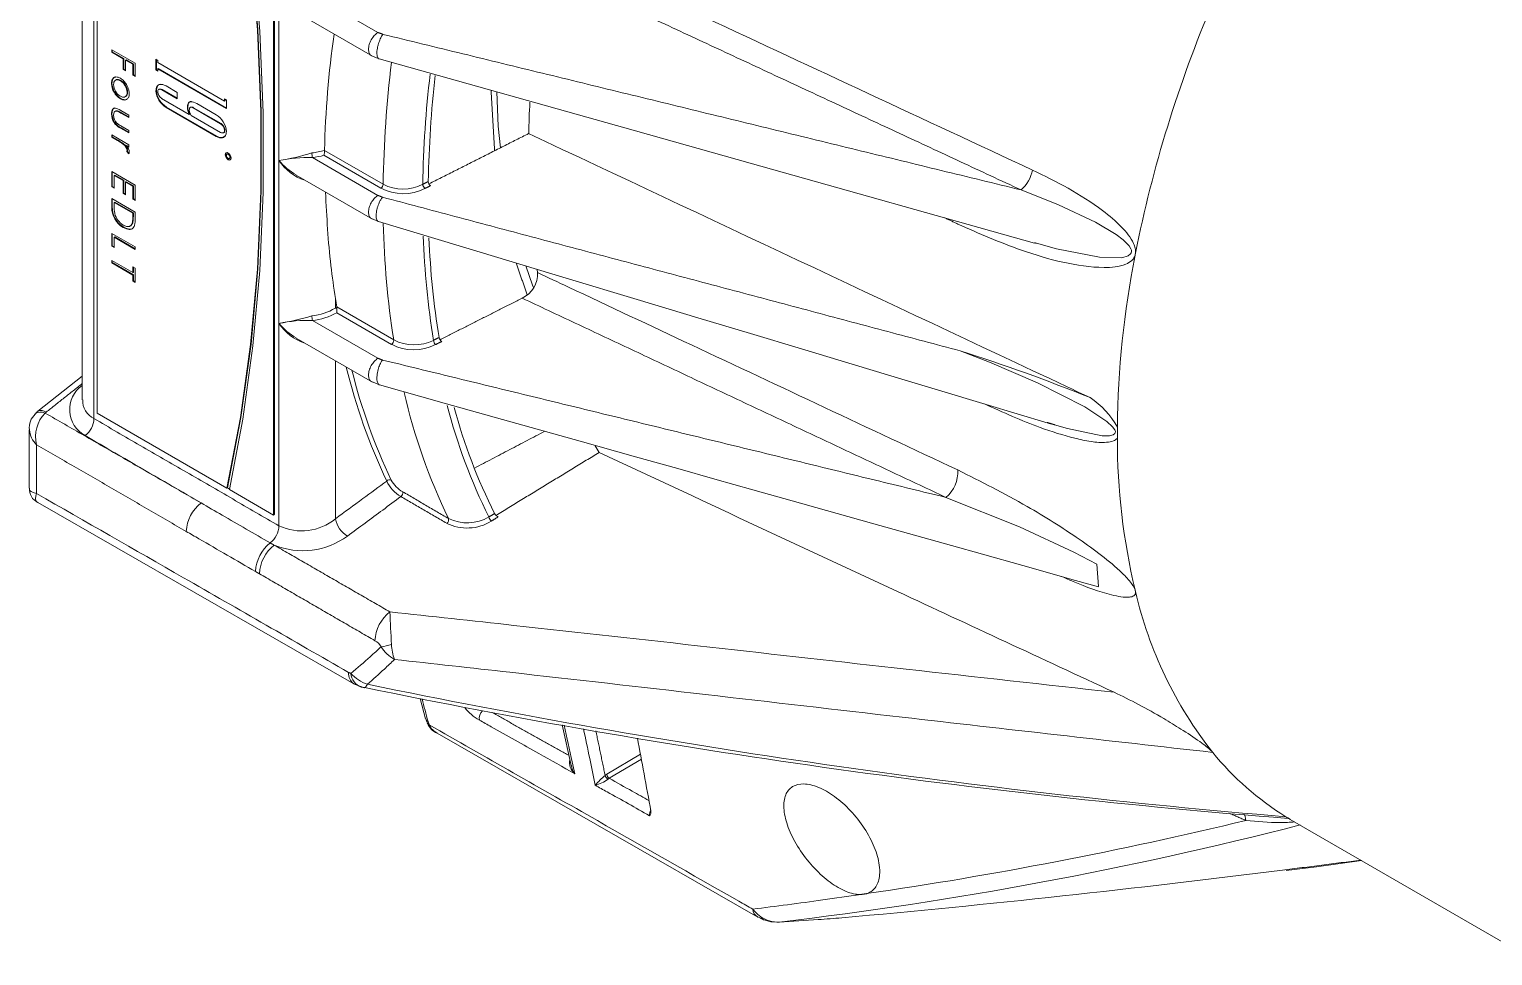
# Model space of a CAD drawing. Extents: x 8 to 113, y 2 to 87.
# Drawn here: x 67.134 to 71.536, y 9.814 to 12.6 of the extents above; entities that cross this region are included whole.
import ezdxf

# ---------------------------------------------------------------- set-up
doc = ezdxf.new("R2010")
doc.units = 0
doc.header["$MEASUREMENT"] = 0
doc.layers.add('OBJECT', color=7, linetype='CONTINUOUS')

msp = doc.modelspace()

# ---------------------------------------------------------------- linework, layer by layer
at = {"layer": 'OBJECT', "linetype": 'Continuous', "lineweight": 15}
for p, q in [((67.2935, 13.6341), (67.2935, 11.4857)), ((67.3287, 13.6139), (67.3287, 11.429)), ((67.3382, 13.5887), (67.3382, 11.4453)), ((67.8686, 11.1391), (67.8686, 13.2826)), ((67.8721, 11.1412), (67.8721, 13.2846)), ((67.8852, 12.2053), (67.8852, 12.6952)), ((68.1829, 12.5904), (67.9856, 12.7043)), ((67.9367, 12.6513), (68.1661, 12.5188)), ((67.3824, 12.5385), (67.4531, 12.4977)), ((67.3824, 12.5312), (67.3824, 12.5385)), ((67.3838, 12.532), (67.3824, 12.5312)), ((67.4169, 12.5113), (67.3824, 12.5312)), ((67.3838, 12.532), (67.3838, 12.5377)), ((67.4183, 12.5121), (67.3838, 12.532)), ((67.4183, 12.5121), (67.4169, 12.5113)), ((67.4169, 12.4788), (67.4169, 12.5113)), ((67.4183, 12.4796), (67.4183, 12.5121)), ((67.4255, 12.5079), (67.4241, 12.5071)), ((67.4241, 12.5071), (67.4241, 12.4746)), ((67.4459, 12.4945), (67.4241, 12.5071)), ((67.4473, 12.4953), (67.4255, 12.5079)), ((67.515, 12.5097), (67.5206, 12.5065)), ((67.515, 12.4775), (67.515, 12.5097)), ((67.5164, 12.4783), (67.5164, 12.5089)), ((67.5206, 12.5065), (67.5206, 12.5)), ((68.1634, 12.5204), (68.1863, 12.5109)), ((67.4183, 12.4796), (67.4169, 12.4788)), ((67.4241, 12.4746), (67.4169, 12.4788)), ((67.4241, 12.4763), (67.4183, 12.4796)), ((67.4473, 12.4953), (67.4459, 12.4945)), ((67.4459, 12.4621), (67.4459, 12.4945)), ((67.4473, 12.4629), (67.4459, 12.4621)), ((67.4531, 12.4579), (67.4459, 12.4621)), ((67.4473, 12.4629), (67.4473, 12.4953)), ((67.4531, 12.4595), (67.4473, 12.4629)), ((67.4531, 12.4977), (67.4531, 12.4579)), ((67.5164, 12.4783), (67.515, 12.4775)), ((67.5206, 12.4743), (67.515, 12.4775)), ((67.5206, 12.4759), (67.5164, 12.4783)), ((67.5206, 12.5), (67.7216, 12.384)), ((67.522, 12.4815), (67.5206, 12.4807)), ((67.7271, 12.3615), (67.5206, 12.4807)), ((67.5206, 12.4807), (67.5206, 12.4743)), ((67.7271, 12.3631), (67.522, 12.4815)), ((67.4095, 12.4462), (67.4081, 12.4454)), ((67.5164, 12.4158), (67.515, 12.415)), ((67.5253, 12.4196), (67.5235, 12.4185)), ((67.5339, 12.4186), (67.5325, 12.4177)), ((67.5792, 12.3908), (67.5325, 12.4177)), ((67.5792, 12.3924), (67.5339, 12.4186)), ((67.5455, 12.4296), (67.5792, 12.4101)), ((67.4095, 12.3917), (67.4081, 12.3909)), ((67.4279, 12.3893), (67.4265, 12.3885)), ((67.4301, 12.4108), (67.4287, 12.4099)), ((67.5324, 12.392), (67.6155, 12.3441)), ((67.5792, 12.4101), (67.5792, 12.3908)), ((67.6377, 12.3764), (67.6964, 12.3425)), ((67.7216, 12.3905), (67.7271, 12.3873)), ((67.7216, 12.384), (67.7216, 12.3905)), ((67.723, 12.3848), (67.7216, 12.384)), ((67.723, 12.3848), (67.723, 12.3897)), ((67.7271, 12.3873), (67.7271, 12.3615)), ((67.3942, 12.3542), (67.3924, 12.3532)), ((67.4094, 12.3558), (67.4341, 12.3416)), ((67.4115, 12.3489), (67.4101, 12.3481)), ((67.4341, 12.3343), (67.4101, 12.3481)), ((67.4341, 12.3359), (67.4115, 12.3489)), ((67.4341, 12.3416), (67.4341, 12.3343)), ((67.5469, 12.3659), (67.5455, 12.3651)), ((67.6967, 12.2779), (67.5455, 12.3651)), ((67.6981, 12.2787), (67.5469, 12.3659)), ((67.6169, 12.3449), (67.6155, 12.3441)), ((67.6199, 12.3658), (67.6181, 12.3648)), ((67.6209, 12.3409), (67.7095, 12.2898)), ((67.6284, 12.364), (67.627, 12.3632)), ((67.7095, 12.3156), (67.627, 12.3632)), ((67.7109, 12.3164), (67.6284, 12.364)), ((67.3824, 12.2826), (67.4341, 12.2528)), ((67.3824, 12.2753), (67.3824, 12.2826)), ((67.3838, 12.2761), (67.3838, 12.2818)), ((67.4104, 12.3035), (67.4089, 12.3027)), ((67.4341, 12.2882), (67.4089, 12.3027)), ((67.4101, 12.3094), (67.4341, 12.2955)), ((67.4341, 12.2898), (67.4104, 12.3035)), ((67.4341, 12.2955), (67.4341, 12.2882)), ((67.7109, 12.3164), (67.7095, 12.3156)), ((67.7182, 12.2887), (67.72, 12.2897)), ((67.3838, 12.2761), (67.3824, 12.2753)), ((67.3998, 12.2653), (67.3824, 12.2753)), ((67.4012, 12.2661), (67.3838, 12.2761)), ((67.4012, 12.2661), (67.3998, 12.2653)), ((67.4189, 12.2546), (67.4175, 12.2537)), ((67.4279, 12.2507), (67.4265, 12.2499)), ((67.4341, 12.2455), (67.4265, 12.2499)), ((67.4341, 12.2471), (67.4279, 12.2507)), ((67.4341, 12.2528), (67.4341, 12.2455)), ((67.6981, 12.2787), (67.6967, 12.2779)), ((67.4291, 12.2331), (67.4277, 12.2322)), ((67.4332, 12.225), (67.4277, 12.2322)), ((67.4301, 12.2363), (67.4287, 12.2355)), ((67.4341, 12.2266), (67.4291, 12.2331)), ((67.73, 12.225), (67.7286, 12.2242)), ((67.7361, 12.2111), (67.7375, 12.212)), ((67.8852, 11.7154), (67.8852, 12.2053)), ((67.9856, 12.2144), (68.1829, 12.1005)), ((68.1918, 12.122), (68.0204, 12.2209)), ((68.0222, 12.2356), (68.1985, 12.1338)), ((67.3824, 12.1721), (67.4531, 12.1313)), ((67.3824, 12.126), (67.3824, 12.1721)), ((67.3838, 12.1269), (67.3838, 12.1713)), ((67.3911, 12.1614), (67.3897, 12.1606)), ((67.3897, 12.1606), (67.3897, 12.1218)), ((67.4169, 12.1449), (67.3897, 12.1606)), ((67.4183, 12.1457), (67.3911, 12.1614)), ((67.9367, 12.1614), (68.1661, 12.0289)), ((67.3838, 12.1269), (67.3824, 12.126)), ((67.3897, 12.1218), (67.3824, 12.126)), ((67.3897, 12.1235), (67.3838, 12.1269)), ((67.4183, 12.1457), (67.4169, 12.1449)), ((67.4169, 12.1061), (67.4169, 12.1449)), ((67.4183, 12.107), (67.4169, 12.1061)), ((67.4241, 12.102), (67.4169, 12.1061)), ((67.4183, 12.107), (67.4183, 12.1457)), ((67.4241, 12.1036), (67.4183, 12.107)), ((67.4255, 12.1415), (67.4241, 12.1407)), ((67.4241, 12.1407), (67.4241, 12.102)), ((67.4459, 12.1281), (67.4241, 12.1407)), ((67.4473, 12.129), (67.4255, 12.1415)), ((67.4473, 12.129), (67.4459, 12.1281)), ((67.4459, 12.0894), (67.4459, 12.1281)), ((67.4473, 12.0902), (67.4473, 12.129)), ((67.4531, 12.1313), (67.4531, 12.0852)), ((67.3824, 12.0907), (67.4531, 12.0498)), ((67.3824, 12.0653), (67.3824, 12.0907)), ((67.3838, 12.0662), (67.3824, 12.0653)), ((67.3838, 12.0662), (67.3838, 12.0898)), ((67.3911, 12.08), (67.3897, 12.0791)), ((67.4459, 12.0467), (67.3897, 12.0791)), ((67.3897, 12.0791), (67.3897, 12.0698)), ((67.4473, 12.0475), (67.3911, 12.08)), ((67.4473, 12.0902), (67.4459, 12.0894)), ((67.4531, 12.0852), (67.4459, 12.0894)), ((67.4531, 12.0868), (67.4473, 12.0902)), ((67.4453, 12.0178), (67.4439, 12.017)), ((67.4473, 12.0475), (67.4459, 12.0467)), ((67.4459, 12.0409), (67.4459, 12.0467)), ((67.4473, 12.0418), (67.4459, 12.0409)), ((67.4473, 12.0418), (67.4473, 12.0475)), ((67.4531, 12.0498), (67.4531, 12.0333)), ((68.1634, 12.0305), (68.1843, 12.0215)), ((67.3824, 11.9862), (67.4531, 11.9454)), ((67.3824, 11.9474), (67.3824, 11.9862)), ((67.3838, 11.9483), (67.3838, 11.9854)), ((67.3911, 11.9755), (67.3897, 11.9747)), ((67.3897, 11.9747), (67.3897, 11.9433)), ((67.4531, 11.938), (67.3897, 11.9747)), ((67.4531, 11.9397), (67.3911, 11.9755)), ((67.3838, 11.9483), (67.3824, 11.9474)), ((67.3897, 11.9433), (67.3824, 11.9474)), ((67.3897, 11.9449), (67.3838, 11.9483)), ((67.4531, 11.9454), (67.4531, 11.938)), ((67.3824, 11.8974), (67.3824, 11.9047)), ((67.3824, 11.9047), (67.4459, 11.8681)), ((67.3838, 11.8982), (67.3824, 11.8974)), ((67.4459, 11.8608), (67.3824, 11.8974)), ((67.3838, 11.8982), (67.3838, 11.9039)), ((67.4473, 11.8616), (67.3838, 11.8982)), ((67.4459, 11.8859), (67.4531, 11.8817)), ((67.4459, 11.8681), (67.4459, 11.8859)), ((67.4473, 11.8689), (67.4473, 11.8851)), ((67.4473, 11.8689), (67.4459, 11.8681)), ((67.4473, 11.8616), (67.4459, 11.8608)), ((67.4459, 11.843), (67.4459, 11.8608)), ((67.4473, 11.8438), (67.4459, 11.843)), ((67.4531, 11.8388), (67.4459, 11.843)), ((67.4473, 11.8438), (67.4473, 11.8616)), ((67.4531, 11.8404), (67.4473, 11.8438)), ((67.4531, 11.8817), (67.4531, 11.8388)), ((68.6615, 11.8775), (68.663, 11.8682)), ((68.0549, 11.7903), (68.0549, 11.7614)), ((68.0589, 11.7648), (68.2304, 11.6658)), ((67.8852, 11.1067), (67.8852, 11.7154)), ((67.9856, 11.7244), (68.1829, 11.6105)), ((68.2238, 11.6524), (68.0593, 11.7474)), ((67.9367, 11.6714), (68.1661, 11.539)), ((68.0549, 11.6032), (68.0549, 11.1278)), ((67.2935, 11.5569), (67.1604, 11.4513)), ((68.1634, 11.5406), (68.1874, 11.5307)), ((67.3382, 11.4453), (67.7287, 11.2199)), ((67.1342, 11.3955), (67.1342, 11.2201)), ((67.1562, 11.3505), (67.1562, 11.2038)), ((68.8365, 11.3474), (68.8482, 11.3272)), ((67.7301, 11.2207), (67.7287, 11.2199)), ((67.7301, 11.2207), (67.7363, 11.2171)), ((67.736, 11.2157), (67.8686, 11.1391)), ((67.1595, 11.1765), (68.1105, 10.6312)), ((67.8686, 11.1391), (67.8721, 11.1412)), ((68.3104, 10.5868), (68.3264, 10.5265)), ((68.3607, 10.4828), (69.325, 9.9299)), ((68.7373, 10.5078), (68.7642, 10.3854)), ((68.9724, 10.42), (68.8713, 10.3596)), ((68.8785, 10.3474), (68.9751, 10.4052)), ((70.9267, 10.2238), (71.637, 9.8137))]:
    msp.add_line(p, q, dxfattribs=at)
at = {"layer": 'OBJECT', "linetype": 'Continuous', "lineweight": 15, "flags": 128}
for points in [[(67.7287, 13.3633), (67.7693, 13.1044), (67.7998, 12.8493), (67.8202, 12.5986), (67.8304, 12.3529), (67.8304, 12.1128), (67.8202, 11.8789), (67.7998, 11.6518), (67.7693, 11.4319), (67.7287, 11.2199)], [(67.7301, 13.3641), (67.7707, 13.1052), (67.8012, 12.8501), (67.8216, 12.5994), (67.8318, 12.3537), (67.8318, 12.1137), (67.8216, 11.8798), (67.8012, 11.6526), (67.7707, 11.4327), (67.7301, 11.2207)], [(67.736, 11.2157), (67.7765, 11.4278), (67.8069, 11.6477), (67.8273, 11.8749), (67.8375, 12.1088), (67.8375, 12.3488), (67.8273, 12.5945), (67.8069, 12.8452), (67.7765, 13.1002), (67.736, 13.3591)], [(68.1863, 12.5109), (68.9574, 12.2943), (69.302, 12.1975), (70.1578, 11.957)], [(68.5514, 12.2435), (68.5442, 12.3082), (68.5404, 12.4114)], [(67.7324, 12.2076), (67.7357, 12.2064), (67.7385, 12.207), (67.7404, 12.2091), (67.7411, 12.2126), (67.7404, 12.2169), (67.7385, 12.2212), (67.7357, 12.2251), (67.7324, 12.2278), (67.729, 12.2289), (67.7262, 12.2284), (67.7243, 12.2262), (67.7236, 12.2227), (67.7243, 12.2185), (67.7262, 12.2141), (67.729, 12.2103), (67.7324, 12.2076)], [(67.7269, 12.2287), (67.7257, 12.227), (67.725, 12.2235), (67.7257, 12.2193), (67.7276, 12.2149), (67.7304, 12.2111), (67.7338, 12.2084)], [(67.7324, 12.2115), (67.7344, 12.2108), (67.7361, 12.2111), (67.7373, 12.2125), (67.7377, 12.2146), (67.7373, 12.2172), (67.7361, 12.2199), (67.7344, 12.2222), (67.7324, 12.2238), (67.7303, 12.2245), (67.7286, 12.2242), (67.7274, 12.2229), (67.727, 12.2208), (67.7274, 12.2182), (67.7286, 12.2155), (67.7303, 12.2132), (67.7324, 12.2115)], [(67.7375, 12.212), (67.7387, 12.2133), (67.7391, 12.2154), (67.7387, 12.218), (67.7375, 12.2207), (67.7358, 12.223), (67.7338, 12.2247), (67.7317, 12.2254), (67.73, 12.225), (67.73, 12.225)], [(67.7338, 12.2084), (67.7371, 12.2072), (67.7392, 12.2074)], [(70.1639, 11.9563), (70.2234, 11.9396), (70.3535, 11.9146), (70.4204, 11.913), (70.4392, 11.9182), (70.4468, 11.9241), (70.4488, 11.9279), (70.4494, 11.9308), (70.449, 11.9358), (70.4477, 11.9399), (70.4421, 11.9491), (70.4245, 11.9671), (70.4035, 11.9831), (70.3411, 12.0203), (70.2303, 12.0724), (70.1171, 12.1168), (70.1171, 12.1168), (70.1171, 12.1168)], [(68.1843, 12.0215), (68.4905, 11.9294), (68.7491, 11.8517), (68.9621, 11.7876), (69.1451, 11.7325), (69.3032, 11.685), (69.4564, 11.6389), (69.6191, 11.59), (69.7682, 11.5451), (69.8691, 11.5148), (70.0127, 11.4716), (70.1989, 11.4156), (70.2083, 11.4127)], [(68.6505, 11.8235), (68.6474, 11.8305), (68.6277, 11.8882)], [(70.2182, 11.4105), (70.2564, 11.3989), (70.3612, 11.3775), (70.3832, 11.3772), (70.3946, 11.3799), (70.3996, 11.3839), (70.4007, 11.3868), (70.4008, 11.3888), (70.3999, 11.3929), (70.3989, 11.395), (70.3923, 11.4043), (70.3749, 11.4204), (70.3086, 11.4641), (70.1669, 11.5365), (70.0225, 11.5986), (69.934, 11.6329), (69.934, 11.6329), (69.934, 11.6329)], [(68.1874, 11.5307), (68.3824, 11.4759), (68.5573, 11.4268), (68.7912, 11.3611), (68.9579, 11.3143), (69.0847, 11.2786), (69.1966, 11.2472), (69.3101, 11.2153), (69.4291, 11.1819), (69.6672, 11.115), (69.9075, 11.0475), (70.0008, 11.0213), (70.1226, 10.9871), (70.2813, 10.9425), (70.3505, 10.923)], [(67.1631, 11.4533), (67.1559, 11.4474), (67.1521, 11.4423)], [(70.3506, 10.9238), (70.3455, 10.9908), (70.276, 11.0277), (70.1124, 11.104), (69.8913, 11.1921), (69.8913, 11.1921), (69.8913, 11.1921)], [(68.1082, 10.6326), (68.1147, 10.629), (68.142, 10.6192)], [(68.1321, 10.6217), (68.1336, 10.6213), (68.1346, 10.621)], [(68.1322, 10.6221), (68.1416, 10.6193), (68.142, 10.6193)], [(68.3272, 10.5265), (68.3295, 10.5174), (68.3315, 10.5129)], [(70.7932, 10.2206), (70.7908, 10.2327), (70.7885, 10.239)], [(70.9143, 10.0701), (71.0053, 10.0809), (71.1413, 10.0999)], [(69.3258, 9.9307), (69.3385, 9.9233), (69.3445, 9.9213)], [(69.3443, 9.9213), (69.3647, 9.9158), (69.3914, 9.9149)]]:
    msp.add_lwpolyline(points, dxfattribs=at)
at = {"layer": 'OBJECT', "linetype": 'Continuous', "lineweight": 15}
for centre, radius, start, end in [((74.2043, 11.1831), 3.816, 156.9206, 168.7579), ((71.0274, 12.1646), 3.0061, 171.9546, 178.6377), ((71.662, 12.0783), 3.464, 173.0024, 179.081), ((71.6632, 12.0763), 3.346, 173.3226, 179.0193), ((71.6542, 12.0839), 3.3204, 173.483, 178.9986), ((67.4382, 12.439), 0.0567, 181.8794, 237.9799), ((67.4396, 12.4398), 0.0567, 181.8794, 237.9799), ((67.4312, 12.435), 0.0434, 181.9376, 237.7623), ((67.3845, 12.408), 0.0442, 2.5292, 57.7678), ((67.3859, 12.4088), 0.0442, 2.5292, 57.7678), ((67.5778, 12.4191), 0.0629, 183.7865, 239.128), ((67.5792, 12.4199), 0.0629, 183.7865, 239.128), ((67.5454, 12.4132), 0.0248, 183.3713, 238.5106), ((71.4361, 12.2257), 2.8005, 176.8315, 178.7596), ((67.4289, 12.3457), 0.0474, 180.6337, 245.0598), ((67.4304, 12.3465), 0.0474, 180.6337, 245.0598), ((67.4217, 12.3415), 0.0338, 180.0719, 224.4642), ((67.6638, 12.288), 0.0635, 4.071, 59.126), ((67.6965, 12.2941), 0.0251, 3.7554, 58.8512), ((67.6979, 12.2949), 0.0251, 3.7554, 58.8512), ((67.401, 12.2312), 0.028, 8.8204, 53.8497), ((67.4024, 12.232), 0.028, 8.8204, 53.8497), ((67.4033, 12.2281), 0.0318, 4.0978, 43.1315), ((67.7104, 12.2927), 0.0187, 228.7188, 314.5159), ((67.7999, 12.8031), 0.6038, 278.1203, 287.7559), ((67.975, 11.7702), 0.4443, 88.6293, 101.6554), ((68.021, 12.3155), 0.1749, 219.0529, 241.2962), ((68.007, 12.2846), 0.1453, 213.0506, 252.4888), ((67.9653, 12.412), 0.185, 275.8273, 287.9268), ((68.097, 12.2338), 0.1131, 182.921, 189.8965), ((67.9653, 12.417), 0.2036, 275.7169, 285.6896), ((67.9744, 12.2341), 0.0479, 343.9739, 1.7726), ((70.0495, 12.1953), 0.1035, 310.7323, 349.6175), ((68.183, 12.1347), 0.0155, 304.5177, 356.6701), ((68.2588, 12.2502), 0.1447, 242.4161, 296.8302), ((68.2584, 12.2502), 0.1308, 242.776, 296.948), ((68.3359, 12.1352), 0.0184, 185.1236, 230.1254), ((68.3491, 12.1423), 0.0148, 181.1845, 237.8543), ((67.451, 12.0633), 0.0686, 178.2785, 240.1814), ((67.4524, 12.0641), 0.0686, 178.2785, 240.1814), ((67.4446, 12.0582), 0.0547, 193.5553, 239.5313), ((70.8348, 12.0751), 2.6364, 181.2635, 188.9324), ((70.836, 12.0657), 2.5183, 181.9917, 189.1702), ((70.8266, 12.0722), 2.4922, 182.2904, 189.2212), ((73.2681, 11.3693), 2.8615, 168.899, 179.3215), ((68.5816, 11.8647), 0.0815, 295.4986, 2.4076), ((67.9696, 11.9016), 0.1641, 275.0449, 301.3083), ((68.0498, 11.7634), 0.00916, 351.9262, 8.5231), ((67.8211, 11.7493), 0.2382, 359.5543, 3.0911), ((67.7819, 12.3914), 0.6838, 278.6854, 287.1911), ((67.9749, 11.2811), 0.4434, 88.6172, 101.6676), ((68.0212, 11.8258), 0.1752, 219.0718, 241.2776), ((68.0071, 11.7947), 0.1454, 213.0587, 252.4809), ((68.097, 11.7439), 0.1131, 182.9212, 189.896), ((67.9698, 11.9043), 0.1806, 275.0019, 299.682), ((68.2155, 11.6648), 0.0149, 303.7507, 3.5469), ((68.2915, 11.7843), 0.1334, 242.7358, 295.9483), ((68.3682, 11.6658), 0.0183, 184.4524, 230.2134), ((68.3847, 11.6771), 0.0186, 193.1563, 238.7998), ((68.2908, 11.7809), 0.1449, 242.4575, 296.9418), ((68.2966, 6.4759), 5.4107, 67.9847, 72.3846), ((69.8459, 12.0143), 1.81, 193.7465, 205.2809), ((69.8497, 12.013), 1.7995, 194.0993, 205.2915), ((67.3445, 11.4561), 0.0888, 125.014, 241.7927), ((70.0145, 11.9127), 1.7991, 193.0076, 205.8401), ((70.1898, 11.2852), 0.247, 28.5327, 56.8754), ((67.169, 11.4205), 0.0285, 62.543, 128.1115), ((67.2527, 11.3753), 0.0997, 135.079, 194.4179), ((67.1706, 11.431), 0.0227, 50.2663, 116.5736), ((67.3558, 11.4837), 0.061, 178.0309, 243.6143), ((70.0299, 11.8905), 1.6921, 194.4477, 206.5838), ((70.0247, 11.8949), 1.6695, 195.0235, 206.7439), ((67.1895, 11.402), 0.0551, 132.8416, 186.7956), ((67.2583, 11.4327), 0.0705, 308.8608, 356.9848), ((67.1995, 11.3987), 0.0648, 182.8531, 228.0198), ((72.3741, 11.3693), 1.9673, 179.9851, 193.3725), ((69.8286, 11.2677), 0.0982, 309.6456, 3.996), ((68.2179, 11.2335), 0.0117, 65.7217, 137.9596), ((68.3079, 11.2885), 0.1094, 205.5336, 239.2532), ((68.3064, 11.292), 0.0964, 209.7219, 239.4817), ((67.1784, 11.2164), 0.0436, 175.0231, 244.7445), ((68.2441, 11.2057), 0.0138, 305.2731, 13.4354), ((67.7237, 11.0835), 0.1174, 128.4279, 177.0077), ((68.5596, 11.1592), 0.0301, 211.0733, 239.348), ((67.8149, 11.1103), 0.0704, 308.4299, 357.014), ((67.9535, 11.2503), 0.159, 244.5613, 309.6143), ((68.1334, 11.144), 0.0802, 191.7848, 238.2529), ((68.3819, 11.1253), 0.0137, 305.1248, 13.4893), ((68.4507, 11.2381), 0.1382, 243.8456, 301.9952), ((68.4516, 11.2442), 0.1286, 244.0296, 300.4228), ((68.537, 11.1368), 0.0206, 190.0406, 230.6163), ((67.9316, 10.9632), 0.1174, 128.4292, 177.0143), ((67.9435, 10.9563), 0.1174, 128.1778, 177.0202), ((67.9567, 11.2586), 0.2269, 247.7996, 306.3477), ((71.6527, 11.1831), 1.2224, 192.9552, 218.3178), ((68.2909, 10.7551), 0.1173, 127.8182, 177.0371), ((71.6904, 10.9622), 3.4732, 181.8878, 183.5057), ((68.1572, 10.726), 0.0389, 25.8032, 64.6954), ((68.17, 10.9207), 0.1791, 277.1274, 287.4333), ((68.2859, 10.8014), 0.1104, 211.9345, 241.0987), ((68.3625, 10.7538), 0.1389, 181.6605, 200.7119), ((68.1325, 10.6621), 0.0379, 174.5603, 234.5208), ((68.1837, 10.7345), 0.1092, 221.0916, 252.7111), ((68.1495, 10.6667), 0.0482, 184.7503, 248.9127), ((72.6938, 32.7291), 22.5724, 258.36674, 265.49455), ((72.8191, 33.2103), 23.0575, 258.3201, 265.25985), ((68.34, 10.5305), 0.0141, 196.0063, 242.8544), ((68.5598, 10.6491), 0.1459, 217.5578, 240.4787), ((68.523, 10.5267), 0.0354, 137.4238, 187.3185), ((68.3396, 10.517), 0.00914, 206.8617, 254.352), ((68.3828, 10.5329), 0.0547, 201.2686, 246.5608), ((68.8019, 10.3944), 0.0428, 167.1381, 230.996), ((71.3824, 10.9865), 0.8885, 219.1781, 238.1633), ((68.8285, 10.3981), 0.0651, 191.2343, 214.6884), ((69.0536, 10.1349), 0.2898, 130.2894, 138.5651), ((68.8182, 10.4151), 0.0903, 281.5799, 308.8567), ((68.8843, 10.3611), 0.0188, 195.8236, 239.8158), ((68.8864, 10.3603), 0.0151, 182.7358, 238.415), ((69.0263, 10.2386), 0.0266, 149.6109, 188.4012), ((68.9857, 10.2464), 0.0184, 320.6705, 5.5031), ((67.8744, 22.27), 12.3978, 278.24565, 283.61706), ((68.0069, 21.6745), 11.8407, 276.70811, 284.42389), ((66.2094, 47.2428), 37.4669, 275.15854, 277.19745), ((69.3422, 9.957), 0.0321, 185.6924, 238.0896), ((69.3857, 10.0047), 0.0899, 235.2468, 272.7897), ((69.3512, 9.9378), 0.0182, 202.7418, 247.3536)]:
    msp.add_arc(centre, radius, start, end, dxfattribs=at)
msp.add_ellipse((70.3643, 13.4928), major_axis=(1.6681, 2.7895), ratio=0.587369, start_param=2.522204, end_param=2.532781, dxfattribs=at)
for points, knots in [([(68.7021, 12.8523), (68.7331, 12.8378), (68.888, 12.7656), (69.371, 12.5403), (69.8232, 12.3296), (70.1513, 12.1766)], [0, 0, 0, 0, 0.064153, 0.320762, 1, 1, 1, 1]), ([(68.1635, 12.5206), (68.1632, 12.5206), (68.1599, 12.5214), (68.1562, 12.5279), (68.1538, 12.5392), (68.1561, 12.5537), (68.1623, 12.5683), (68.1716, 12.5818), (68.1791, 12.5875), (68.1829, 12.5904)], [0, 0, 0, 0, 0.011908, 0.176594, 0.341273, 0.505956, 0.670639, 0.835319, 1, 1, 1, 1]), ([(68.1863, 12.511), (68.1862, 12.511), (68.1851, 12.5108), (68.1834, 12.5127), (68.1813, 12.5161), (68.18, 12.5219), (68.1796, 12.5293), (68.1803, 12.538), (68.1819, 12.5471), (68.1842, 12.5561), (68.1877, 12.5663), (68.1923, 12.5767), (68.1962, 12.5823), (68.1979, 12.5847)], [0, 0, 0, 0, 0.0061044, 0.0897895, 0.1799476, 0.2750083, 0.3727183, 0.4704311, 0.56549, 0.6556491, 0.7393309, 0.8839706, 1, 1, 1, 1]), ([(67.3815, 12.4371), (67.3819, 12.4415), (67.3827, 12.4501), (67.3901, 12.456), (67.3988, 12.4571), (67.405, 12.4541), (67.4081, 12.4527)], [0, 0, 0, 0, 0.2797801, 0.5591885, 0.7795908, 1, 1, 1, 1]), ([(67.3829, 12.4379), (67.3834, 12.4422), (67.3842, 12.4507), (67.3896, 12.4562), (67.3936, 12.4564), (67.3942, 12.4564)], [0, 0, 0, 0, 0.46052, 0.920429, 1, 1, 1, 1]), ([(67.4081, 12.4454), (67.4051, 12.4467), (67.3991, 12.4492), (67.3923, 12.4469), (67.3885, 12.4413), (67.3881, 12.4361), (67.3879, 12.4335)], [0, 0, 0, 0, 0.279613, 0.559156, 0.779508, 1, 1, 1, 1]), ([(67.4095, 12.4462), (67.4066, 12.4474), (67.4007, 12.4498), (67.3951, 12.4489), (67.3936, 12.4466), (67.3936, 12.4465)], [0, 0, 0, 0, 0.488214, 0.976305, 1, 1, 1, 1]), ([(67.4081, 12.4527), (67.4119, 12.4501), (67.4187, 12.4454), (67.4241, 12.4374), (67.4264, 12.4339)], [0, 0, 0, 0, 0.559294, 1, 1, 1, 1]), ([(67.4264, 12.4339), (67.4292, 12.4286), (67.4342, 12.4192), (67.4347, 12.4102), (67.435, 12.4062)], [0, 0, 0, 0, 0.55888, 1, 1, 1, 1]), ([(67.515, 12.415), (67.5156, 12.4196), (67.5168, 12.4288), (67.5255, 12.4341), (67.5353, 12.4345), (67.5421, 12.4312), (67.5455, 12.4296)], [0, 0, 0, 0, 0.279105, 0.558844, 0.77938, 1, 1, 1, 1]), ([(67.5164, 12.4158), (67.5171, 12.4203), (67.5184, 12.4293), (67.5242, 12.4343), (67.528, 12.4344), (67.5281, 12.4344)], [0, 0, 0, 0, 0.4975771, 0.9962838, 1, 1, 1, 1]), ([(67.5325, 12.4177), (67.5308, 12.4185), (67.5274, 12.4201), (67.5235, 12.4189), (67.521, 12.4161), (67.5207, 12.4132), (67.5206, 12.4117)], [0, 0, 0, 0, 0.280022, 0.559811, 0.779897, 1, 1, 1, 1]), ([(67.5339, 12.4186), (67.5322, 12.4194), (67.5289, 12.4209), (67.5264, 12.4199), (67.5252, 12.4194)], [0, 0, 0, 0, 0.52076, 1, 1, 1, 1]), ([(67.4081, 12.3983), (67.4111, 12.3969), (67.4171, 12.3942), (67.4238, 12.3969), (67.428, 12.4021), (67.4284, 12.4073), (67.4287, 12.4099)], [0, 0, 0, 0, 0.27959, 0.559402, 0.779657, 1, 1, 1, 1]), ([(67.4265, 12.3885), (67.4234, 12.3876), (67.4179, 12.3861), (67.4111, 12.3894), (67.4081, 12.3909)], [0, 0, 0, 0, 0.559213, 1, 1, 1, 1]), ([(67.4279, 12.3893), (67.4248, 12.3884), (67.4193, 12.3869), (67.4125, 12.3903), (67.4095, 12.3917)], [0, 0, 0, 0, 0.559213, 1, 1, 1, 1]), ([(67.422, 12.3974), (67.4232, 12.3977), (67.4263, 12.3984), (67.4294, 12.403), (67.4298, 12.4082), (67.4301, 12.4108)], [0, 0, 0, 0, 0.227504, 0.613675, 1, 1, 1, 1]), ([(67.435, 12.4062), (67.4346, 12.4017), (67.4338, 12.3935), (67.4287, 12.39), (67.4265, 12.3885)], [0, 0, 0, 0, 0.559175, 1, 1, 1, 1]), ([(67.6099, 12.3644), (67.6102, 12.3689), (67.6107, 12.3777), (67.6209, 12.3849), (67.6313, 12.3796), (67.6377, 12.3764)], [0, 0, 0, 0, 0.281237, 0.560071, 1, 1, 1, 1]), ([(67.6113, 12.3653), (67.6117, 12.3695), (67.6123, 12.3779), (67.6176, 12.3842), (67.6216, 12.3828), (67.6217, 12.3828)], [0, 0, 0, 0, 0.489908, 0.975632, 1, 1, 1, 1]), ([(67.3815, 12.3452), (67.3818, 12.3496), (67.3824, 12.3583), (67.3928, 12.365), (67.4031, 12.3593), (67.4094, 12.3558)], [0, 0, 0, 0, 0.280972, 0.559782, 1, 1, 1, 1]), ([(67.3829, 12.346), (67.3833, 12.3502), (67.384, 12.3584), (67.3893, 12.3645), (67.3932, 12.363), (67.3934, 12.363)], [0, 0, 0, 0, 0.4927844, 0.9817782, 1, 1, 1, 1]), ([(67.398, 12.3539), (67.3963, 12.354), (67.3928, 12.3542), (67.3887, 12.35), (67.3882, 12.3447), (67.3879, 12.3415)], [0, 0, 0, 0, 0.280114, 0.560555, 1, 1, 1, 1]), ([(67.3995, 12.3547), (67.3976, 12.355), (67.3955, 12.3554), (67.3943, 12.3541), (67.3941, 12.354)], [0, 0, 0, 0, 0.88457, 1, 1, 1, 1]), ([(67.4101, 12.3481), (67.4079, 12.3494), (67.4038, 12.3518), (67.3998, 12.3533), (67.398, 12.3539)], [0, 0, 0, 0, 0.560402, 1, 1, 1, 1]), ([(67.4115, 12.3489), (67.4093, 12.3502), (67.4052, 12.3526), (67.4012, 12.3541), (67.3995, 12.3547)], [0, 0, 0, 0, 0.560402, 1, 1, 1, 1]), ([(67.6155, 12.3441), (67.6136, 12.348), (67.6103, 12.3551), (67.61, 12.3616), (67.6099, 12.3644)], [0, 0, 0, 0, 0.558524, 1, 1, 1, 1]), ([(67.6169, 12.3449), (67.615, 12.3488), (67.6117, 12.3559), (67.6114, 12.3624), (67.6113, 12.3653)], [0, 0, 0, 0, 0.558524, 1, 1, 1, 1]), ([(67.627, 12.3632), (67.6253, 12.3641), (67.6219, 12.3658), (67.6175, 12.3652), (67.6157, 12.3615), (67.6156, 12.3585), (67.6155, 12.3569)], [0, 0, 0, 0, 0.280776, 0.559083, 0.779242, 1, 1, 1, 1]), ([(67.6155, 12.3569), (67.6159, 12.3539), (67.6166, 12.3486), (67.6196, 12.3433), (67.6209, 12.3409)], [0, 0, 0, 0, 0.55818, 1, 1, 1, 1]), ([(67.6284, 12.364), (67.6267, 12.365), (67.6234, 12.3667), (67.6209, 12.3658), (67.6198, 12.3654)], [0, 0, 0, 0, 0.546608, 1, 1, 1, 1]), ([(67.3975, 12.3178), (67.3999, 12.316), (67.404, 12.3128), (67.4083, 12.3104), (67.4101, 12.3094)], [0, 0, 0, 0, 0.559384, 1, 1, 1, 1]), ([(67.7271, 12.2925), (67.7265, 12.2879), (67.7254, 12.2786), (67.7166, 12.2734), (67.7068, 12.2729), (67.7, 12.2762), (67.6967, 12.2779)], [0, 0, 0, 0, 0.279036, 0.558876, 0.779383, 1, 1, 1, 1]), ([(67.7095, 12.2898), (67.7112, 12.289), (67.7146, 12.2874), (67.7186, 12.2885), (67.7212, 12.2913), (67.7214, 12.2942), (67.7216, 12.2957)], [0, 0, 0, 0, 0.2800093, 0.5597204, 0.7799241, 1, 1, 1, 1]), ([(67.7197, 12.2897), (67.7198, 12.2898), (67.7211, 12.29), (67.7225, 12.2922), (67.7228, 12.2951), (67.723, 12.2965)], [0, 0, 0, 0, 0.045089, 0.522683, 1, 1, 1, 1]), ([(70.3248, 11.4921), (70.3012, 11.5032), (69.7383, 11.7679), (69.1754, 12.0327), (68.6362, 12.2863)], [0, 0, 0, 0, 0.041959, 1, 1, 1, 1]), ([(67.4175, 12.2537), (67.4142, 12.2561), (67.4083, 12.2604), (67.4024, 12.2638), (67.3998, 12.2653)], [0, 0, 0, 0, 0.559663, 1, 1, 1, 1]), ([(67.4189, 12.2546), (67.4156, 12.2569), (67.4098, 12.2612), (67.4038, 12.2646), (67.4012, 12.2661)], [0, 0, 0, 0, 0.559663, 1, 1, 1, 1]), ([(67.4277, 12.2322), (67.428, 12.2328), (67.4285, 12.2337), (67.4286, 12.2349), (67.4287, 12.2355)], [0, 0, 0, 0, 0.560434, 1, 1, 1, 1]), ([(67.4291, 12.2331), (67.4294, 12.2336), (67.4299, 12.2345), (67.43, 12.2357), (67.4301, 12.2363)], [0, 0, 0, 0, 0.560434, 1, 1, 1, 1]), ([(67.435, 12.2304), (67.4349, 12.2292), (67.4346, 12.2271), (67.4337, 12.2257), (67.4332, 12.225)], [0, 0, 0, 0, 0.559253, 1, 1, 1, 1]), ([(70.1513, 12.1766), (70.1873, 12.1592), (70.2592, 12.1243), (70.3494, 12.0664), (70.4096, 12.017), (70.4402, 11.9823), (70.4542, 11.9609), (70.461, 11.9416), (70.462, 11.9317), (70.4615, 11.9271), (70.4615, 11.9271)], [0, 0, 0, 0, 0.307452, 0.614314, 0.797965, 0.86618, 0.934529, 0.967169, 0.999915, 1, 1, 1, 1]), ([(68.0549, 11.7903), (68.0501, 11.823), (68.0349, 11.9255), (68.029, 12.0355), (68.025, 12.1104)], [0, 0, 0, 0, 0.319404, 1, 1, 1, 1]), ([(67.3897, 12.0698), (67.3897, 12.0654), (67.3896, 12.0575), (67.3909, 12.0491), (67.3915, 12.0454)], [0, 0, 0, 0, 0.5604352, 1, 1, 1, 1]), ([(68.1635, 12.0307), (68.1632, 12.0307), (68.1599, 12.0315), (68.1562, 12.0379), (68.1538, 12.0493), (68.1561, 12.0637), (68.1623, 12.0784), (68.1716, 12.0919), (68.1791, 12.0976), (68.1829, 12.1005)], [0, 0, 0, 0, 0.0119, 0.176584, 0.341268, 0.505952, 0.670636, 0.835318, 1, 1, 1, 1]), ([(68.1844, 12.0216), (68.1843, 12.0216), (68.1831, 12.0214), (68.1814, 12.0234), (68.1791, 12.0268), (68.1777, 12.0326), (68.1773, 12.04), (68.178, 12.0487), (68.1797, 12.0578), (68.1821, 12.0667), (68.1857, 12.0769), (68.1906, 12.0872), (68.1947, 12.0927), (68.1965, 12.0951)], [0, 0, 0, 0, 0.004017, 0.087876, 0.17822, 0.273469, 0.371377, 0.469282, 0.564532, 0.654876, 0.738738, 0.883699, 1, 1, 1, 1]), ([(67.4169, 12.0111), (67.4202, 12.0094), (67.4268, 12.0061), (67.4352, 12.0064), (67.4411, 12.0102), (67.443, 12.0147), (67.4439, 12.017)], [0, 0, 0, 0, 0.280169, 0.559767, 0.779795, 1, 1, 1, 1]), ([(67.4349, 12.008), (67.4356, 12.008), (67.4386, 12.0079), (67.4425, 12.0112), (67.4444, 12.0156), (67.4453, 12.0178)], [0, 0, 0, 0, 0.120833, 0.560239, 1, 1, 1, 1]), ([(67.4439, 12.017), (67.4446, 12.0212), (67.4459, 12.0288), (67.4459, 12.0372), (67.4459, 12.0409)], [0, 0, 0, 0, 0.55955, 1, 1, 1, 1]), ([(67.4453, 12.0178), (67.446, 12.0221), (67.4473, 12.0296), (67.4473, 12.0381), (67.4473, 12.0418)], [0, 0, 0, 0, 0.55955, 1, 1, 1, 1]), ([(67.4531, 12.0333), (67.4531, 12.0284), (67.4531, 12.0197), (67.4514, 12.0122), (67.4506, 12.0089)], [0, 0, 0, 0, 0.560451, 1, 1, 1, 1]), ([(67.4506, 12.0089), (67.4488, 12.0058), (67.4454, 11.9995), (67.4334, 11.9962), (67.4232, 12.0009), (67.4169, 12.0038)], [0, 0, 0, 0, 0.280273, 0.560721, 1, 1, 1, 1]), ([(67.4476, 12.0036), (67.4471, 12.0028), (67.4447, 11.9991), (67.4346, 11.9973), (67.4245, 12.0018), (67.4183, 12.0046)], [0, 0, 0, 0, 0.094808, 0.447523, 1, 1, 1, 1]), ([(70.4601, 11.9203), (70.4596, 11.9187), (70.4575, 11.9126), (70.4488, 11.9016), (70.4193, 11.8853), (70.3485, 11.8807), (70.2431, 11.8962), (70.0955, 11.9402), (69.9904, 11.9863), (69.9266, 12.0143)], [0, 0, 0, 0, 0.007818, 0.031625, 0.073281, 0.197571, 0.423277, 0.649859, 1, 1, 1, 1]), ([(68.663, 11.8682), (68.6939, 11.8537), (68.8482, 11.7811), (69.2694, 11.5832), (69.6598, 11.3999), (69.9266, 11.2745)], [0, 0, 0, 0, 0.073309, 0.366544, 1, 1, 1, 1]), ([(68.0549, 11.7614), (68.0549, 11.7614), (68.0549, 11.7613), (68.055, 11.7613), (68.0551, 11.7612), (68.0559, 11.7613), (68.0572, 11.7617), (68.0584, 11.762), (68.0589, 11.7621)], [0, 0, 0, 0, 0.0114714, 0.0258425, 0.053088, 0.1633456, 0.5995605, 1, 1, 1, 1]), ([(68.1829, 11.6105), (68.1791, 11.6077), (68.1716, 11.6019), (68.1623, 11.5885), (68.1561, 11.5738), (68.1538, 11.5594), (68.1562, 11.548), (68.1599, 11.5416), (68.1632, 11.5408), (68.1635, 11.5407)], [0, 0, 0, 0, 0.16468, 0.329361, 0.494041, 0.658726, 0.823406, 0.988086, 1, 1, 1, 1]), ([(68.1966, 11.6052), (68.1949, 11.6028), (68.1911, 11.5972), (68.1866, 11.5868), (68.1834, 11.5764), (68.1813, 11.5674), (68.18, 11.5582), (68.1796, 11.5494), (68.1803, 11.5419), (68.1819, 11.5361), (68.1843, 11.5326), (68.1861, 11.5306), (68.1873, 11.5308), (68.1874, 11.5308)], [0, 0, 0, 0, 0.115745, 0.260033, 0.343515, 0.433456, 0.528281, 0.625756, 0.723231, 0.818059, 0.907999, 0.991477, 1, 1, 1, 1]), ([(70.4068, 11.3698), (70.4065, 11.3695), (70.4033, 11.366), (70.3932, 11.3603), (70.3672, 11.356), (70.3278, 11.3589), (70.2611, 11.3736), (70.1544, 11.4066), (70.063, 11.4479), (70.0068, 11.4733)], [0, 0, 0, 0, 0.003656, 0.041546, 0.101648, 0.223073, 0.344997, 0.597627, 1, 1, 1, 1]), ([(70.4068, 11.4032), (70.4074, 11.3944), (70.4083, 11.3827), (70.4071, 11.3724), (70.4068, 11.3698)], [0, 0, 0, 0, 0.7539387, 1, 1, 1, 1]), ([(67.6508, 11.1755), (67.614, 11.1968), (67.4979, 11.2643), (67.3818, 11.3317), (67.3025, 11.3778)], [0, 0, 0, 0, 0.3163982, 1, 1, 1, 1]), ([(68.8482, 11.3272), (69.1472, 11.1877), (69.6631, 10.9471), (70.1797, 10.7071), (70.397, 10.6062)], [0, 0, 0, 0, 0.5794532, 1, 1, 1, 1]), ([(69.9266, 11.2745), (69.9962, 11.2396), (70.1176, 11.1788), (70.2629, 11.0879), (70.3584, 11.0189), (70.4122, 10.9748), (70.4447, 10.9405), (70.4566, 10.923), (70.4591, 10.9168), (70.4601, 10.9143)], [0, 0, 0, 0, 0.382025, 0.665685, 0.788125, 0.905995, 0.96489, 0.986156, 1, 1, 1, 1]), ([(68.0549, 11.1277), (68.0824, 11.1479), (68.1338, 11.1858), (68.1853, 11.2237), (68.2092, 11.2413)], [0, 0, 0, 0, 0.5338, 1, 1, 1, 1]), ([(67.1351, 11.2201), (67.1348, 11.2191), (67.1336, 11.2139), (67.1413, 11.2081), (67.1513, 11.2047), (67.1561, 11.2038), (67.1562, 11.2038)], [0, 0, 0, 0, 0.126471, 0.647229, 0.994274, 1, 1, 1, 1]), ([(67.1562, 11.2038), (67.1561, 11.2037), (67.1546, 11.1991), (67.1525, 11.1888), (67.1537, 11.1791), (67.1589, 11.1776), (67.1599, 11.1772)], [0, 0, 0, 0, 0.005724, 0.351872, 0.871329, 1, 1, 1, 1]), ([(67.1562, 11.2038), (67.3034, 11.1194), (67.6162, 10.9401), (67.9291, 10.7607), (68.0948, 10.6657)], [0, 0, 0, 0, 0.470469, 1, 1, 1, 1]), ([(68.252, 11.1945), (68.2338, 11.181), (68.1802, 11.1415), (68.1266, 11.1019), (68.0912, 11.0758)], [0, 0, 0, 0, 0.339791, 1, 1, 1, 1]), ([(67.6508, 11.1755), (67.672, 11.1632), (67.7413, 11.1231), (67.8106, 11.083), (67.8586, 11.0551)], [0, 0, 0, 0, 0.3061456, 1, 1, 1, 1]), ([(67.8144, 10.9693), (67.7578, 11.002), (67.6885, 11.0422), (67.6192, 11.0823), (67.6065, 11.0897)], [0, 0, 0, 0, 0.81636, 1, 1, 1, 1]), ([(70.4615, 10.909), (70.4615, 10.9067), (70.4616, 10.9011), (70.4557, 10.8945), (70.434, 10.8894), (70.3725, 10.9017), (70.3031, 10.9257), (70.2515, 10.9489), (70.2401, 10.954)], [0, 0, 0, 0, 0.0333167, 0.081477, 0.1639125, 0.4052222, 0.8689276, 1, 1, 1, 1]), ([(68.219, 10.8478), (68.3431, 10.8344), (68.6633, 10.7997), (69.1808, 10.742), (69.7823, 10.6741), (70.1885, 10.6292), (70.397, 10.6062)], [0, 0, 0, 0, 0.171741, 0.442973, 0.714157, 1, 1, 1, 1]), ([(68.1014, 10.6627), (68.121, 10.6792), (68.1519, 10.7052), (68.1815, 10.7329), (68.1922, 10.743)], [0, 0, 0, 0, 0.636849, 1, 1, 1, 1]), ([(68.2325, 10.7047), (68.2225, 10.695), (68.196, 10.6694), (68.1685, 10.6453), (68.1513, 10.6302)], [0, 0, 0, 0, 0.37684, 1, 1, 1, 1]), ([(70.6937, 10.4252), (70.382, 10.4603), (69.8721, 10.5178), (69.1684, 10.5994), (68.6596, 10.6575), (68.3481, 10.6919), (68.2325, 10.7047)], [0, 0, 0, 0, 0.377926, 0.618191, 0.858391, 1, 1, 1, 1]), ([(68.1421, 10.6204), (68.1428, 10.6201), (68.1441, 10.6197), (68.1475, 10.6241), (68.1499, 10.6279), (68.1513, 10.6301), (68.1513, 10.6302)], [0, 0, 0, 0, 0.397859, 0.69152, 0.992175, 1, 1, 1, 1]), ([(68.3335, 10.5179), (68.3305, 10.5293), (68.3246, 10.552), (68.3186, 10.5746), (68.3156, 10.5858)], [0, 0, 0, 0, 0.506227, 1, 1, 1, 1]), ([(70.397, 10.6062), (70.4213, 10.5944), (70.4699, 10.5708), (70.5381, 10.5322), (70.5999, 10.4947), (70.6436, 10.4659), (70.6734, 10.4438), (70.6871, 10.4324), (70.6919, 10.4271), (70.6937, 10.4252)], [0, 0, 0, 0, 0.247391, 0.494863, 0.659225, 0.843769, 0.912596, 0.96917, 1, 1, 1, 1]), ([(68.4879, 10.5222), (68.4999, 10.5155), (68.5596, 10.482), (68.6552, 10.4283), (68.739, 10.3813), (68.775, 10.3611)], [0, 0, 0, 0, 0.1247507, 0.6237469, 1, 1, 1, 1]), ([(69.3103, 9.9538), (69.2963, 9.9618), (69.1406, 10.0505), (68.8161, 10.2353), (68.5057, 10.4121), (68.3371, 10.5082)], [0, 0, 0, 0, 0.043049, 0.480087, 1, 1, 1, 1]), ([(68.3611, 10.4835), (68.3563, 10.4862), (68.3454, 10.4924), (68.34, 10.5026), (68.3371, 10.5082)], [0, 0, 0, 0, 0.448618, 1, 1, 1, 1]), ([(68.775, 10.3611), (68.7724, 10.3729), (68.7617, 10.4215), (68.7511, 10.47), (68.7431, 10.5068)], [0, 0, 0, 0, 0.243493, 1, 1, 1, 1]), ([(68.8012, 10.4965), (68.8074, 10.4666), (68.8191, 10.41), (68.8308, 10.3534), (68.8363, 10.3266)], [0, 0, 0, 0, 0.52818, 1, 1, 1, 1]), ([(69.0041, 10.2482), (68.9972, 10.2858), (68.9837, 10.359), (68.9701, 10.4323), (68.9636, 10.4678)], [0, 0, 0, 0, 0.514532, 1, 1, 1, 1]), ([(68.9982, 10.28), (68.9815, 10.2894), (68.9416, 10.3119), (68.9016, 10.3343), (68.8785, 10.3474)], [0, 0, 0, 0, 0.41934, 1, 1, 1, 1]), ([(68.8363, 10.3266), (68.8483, 10.3199), (68.9028, 10.2893), (68.9574, 10.2587), (69, 10.2347)], [0, 0, 0, 0, 0.218683, 1, 1, 1, 1]), ([(69.6525, 10.0003), (69.6533, 10.0006), (69.665, 10.0042), (69.6831, 10.0186), (69.693, 10.0508), (69.6915, 10.0919), (69.6782, 10.1399), (69.6478, 10.1975), (69.6056, 10.2512), (69.5568, 10.2947), (69.5072, 10.323), (69.4626, 10.3333), (69.4279, 10.3251), (69.4067, 10.2994), (69.4011, 10.2588), (69.4121, 10.2071), (69.4388, 10.15), (69.4779, 10.0943), (69.5247, 10.0467), (69.5735, 10.013), (69.611, 9.9988), (69.6296, 9.998), (69.6353, 9.9978)], [0, 0, 0, 0, 0.0043245, 0.058734, 0.1136678, 0.1481319, 0.2041138, 0.2600964, 0.3160046, 0.3714933, 0.426337, 0.4805655, 0.5345213, 0.5887397, 0.6436858, 0.6994796, 0.7557797, 0.8119543, 0.8674632, 0.9221723, 0.9763519, 1, 1, 1, 1]), ([(70.9405, 10.2159), (70.9257, 10.2151), (70.8758, 10.2124), (70.8274, 10.2172), (70.7932, 10.2206)], [0, 0, 0, 0, 0.295201, 1, 1, 1, 1]), ([(70.9137, 10.2316), (70.916, 10.2303), (70.9195, 10.2281), (70.9203, 10.2276), (70.9206, 10.2274)], [0, 0, 0, 0, 0.632206, 1, 1, 1, 1]), ([(70.9206, 10.2274), (70.921, 10.2271), (70.9216, 10.2267), (70.9252, 10.2246), (70.9267, 10.2238)], [0, 0, 0, 0, 0.6048934, 1, 1, 1, 1]), ([(69.3103, 9.9538), (69.38, 9.9626), (69.487, 9.9762), (69.597, 9.9922), (69.6353, 9.9978)], [0, 0, 0, 0, 0.651559, 1, 1, 1, 1]), ([(69.3103, 9.9538), (69.3125, 9.9511), (69.3196, 9.9423), (69.3284, 9.9355), (69.3344, 9.9308)], [0, 0, 0, 0, 0.311861, 1, 1, 1, 1]), ([(69.39, 9.9149), (69.4292, 9.9172), (69.492, 9.921), (69.5546, 9.9258), (69.5782, 9.9277)], [0, 0, 0, 0, 0.62316, 1, 1, 1, 1])]:
    msp.add_open_spline(points, degree=3, knots=knots, dxfattribs=at)
for points in [[(70.1171, 12.1168), (68.6591, 12.7954)], [(68.1979, 12.5847), (68.1829, 12.5904)], [(70.1171, 12.1168), (68.1979, 12.5847)], [(68.5338, 12.2346), (68.5231, 12.4163)], [(68.6362, 12.2863), (68.3364, 12.1349)], [(68.0222, 12.2361), (68.0222, 12.2356)], [(68.3176, 12.1336), (68.3343, 12.142)], [(68.3412, 12.1297), (68.3242, 12.1211)], [(68.1829, 12.1005), (68.1965, 12.0951)], [(68.1965, 12.0951), (69.934, 11.6329)], [(69.9266, 12.0143), (69.8882, 12.0328)], [(70.1581, 11.958), (70.1639, 11.9563)], [(68.632, 11.8016), (68.5982, 11.897)], [(70.4615, 11.9271), (70.4601, 11.9203)], [(68.6166, 11.7912), (68.3697, 11.6663)], [(69.8913, 11.1921), (68.6166, 11.7912)], [(68.3499, 11.6644), (68.3666, 11.6729)], [(68.3751, 11.6612), (68.3564, 11.6517)], [(68.1829, 11.6105), (68.1966, 11.6052)], [(68.1966, 11.6052), (69.8913, 11.1921)], [(67.2935, 11.5343), (67.1851, 11.4485)], [(67.1851, 11.4485), (67.1821, 11.4457)], [(67.1821, 11.4457), (67.6508, 11.1755)], [(67.3287, 11.429), (67.8852, 11.1067)], [(70.1953, 11.4174), (70.2085, 11.4134)], [(70.2085, 11.4134), (70.2182, 11.4105)], [(68.6846, 11.391), (68.4736, 11.2803)], [(67.6065, 11.0897), (67.1562, 11.3505)], [(68.5381, 11.1382), (68.8482, 11.3272)], [(68.3898, 11.1141), (68.252, 11.1945)], [(68.2575, 11.2089), (68.3953, 11.1285)], [(68.5167, 11.1333), (68.5338, 11.1436)], [(68.0549, 11.1278), (68.0549, 11.1277)], [(68.5442, 11.1333), (68.524, 11.1209)], [(67.8586, 11.0551), (67.871, 11.0485)], [(67.871, 11.0485), (68.219, 10.8478)], [(67.8264, 10.9624), (67.8144, 10.9693)], [(68.1738, 10.7612), (67.8264, 10.9624)], [(70.4601, 10.9143), (70.4615, 10.909)], [(68.0948, 10.6657), (68.1014, 10.6627)], [(68.1407, 10.6201), (68.1421, 10.6204)], [(68.7576, 10.4154), (68.527, 10.545)], [(68.3371, 10.5082), (68.3335, 10.5179)], [(68.8662, 10.3559), (68.8384, 10.4899)], [(68.8713, 10.3596), (68.8662, 10.3559)], [(68.8748, 10.3448), (68.8785, 10.3474)], [(70.7932, 10.2206), (70.7455, 10.2417)], [(70.9036, 10.0711), (71.1392, 10.1011)], [(69.6353, 9.9978), (69.6525, 10.0003)]]:
    msp.add_open_spline(points, degree=1, dxfattribs=at)

doc.saveas('drawing.dxf')
